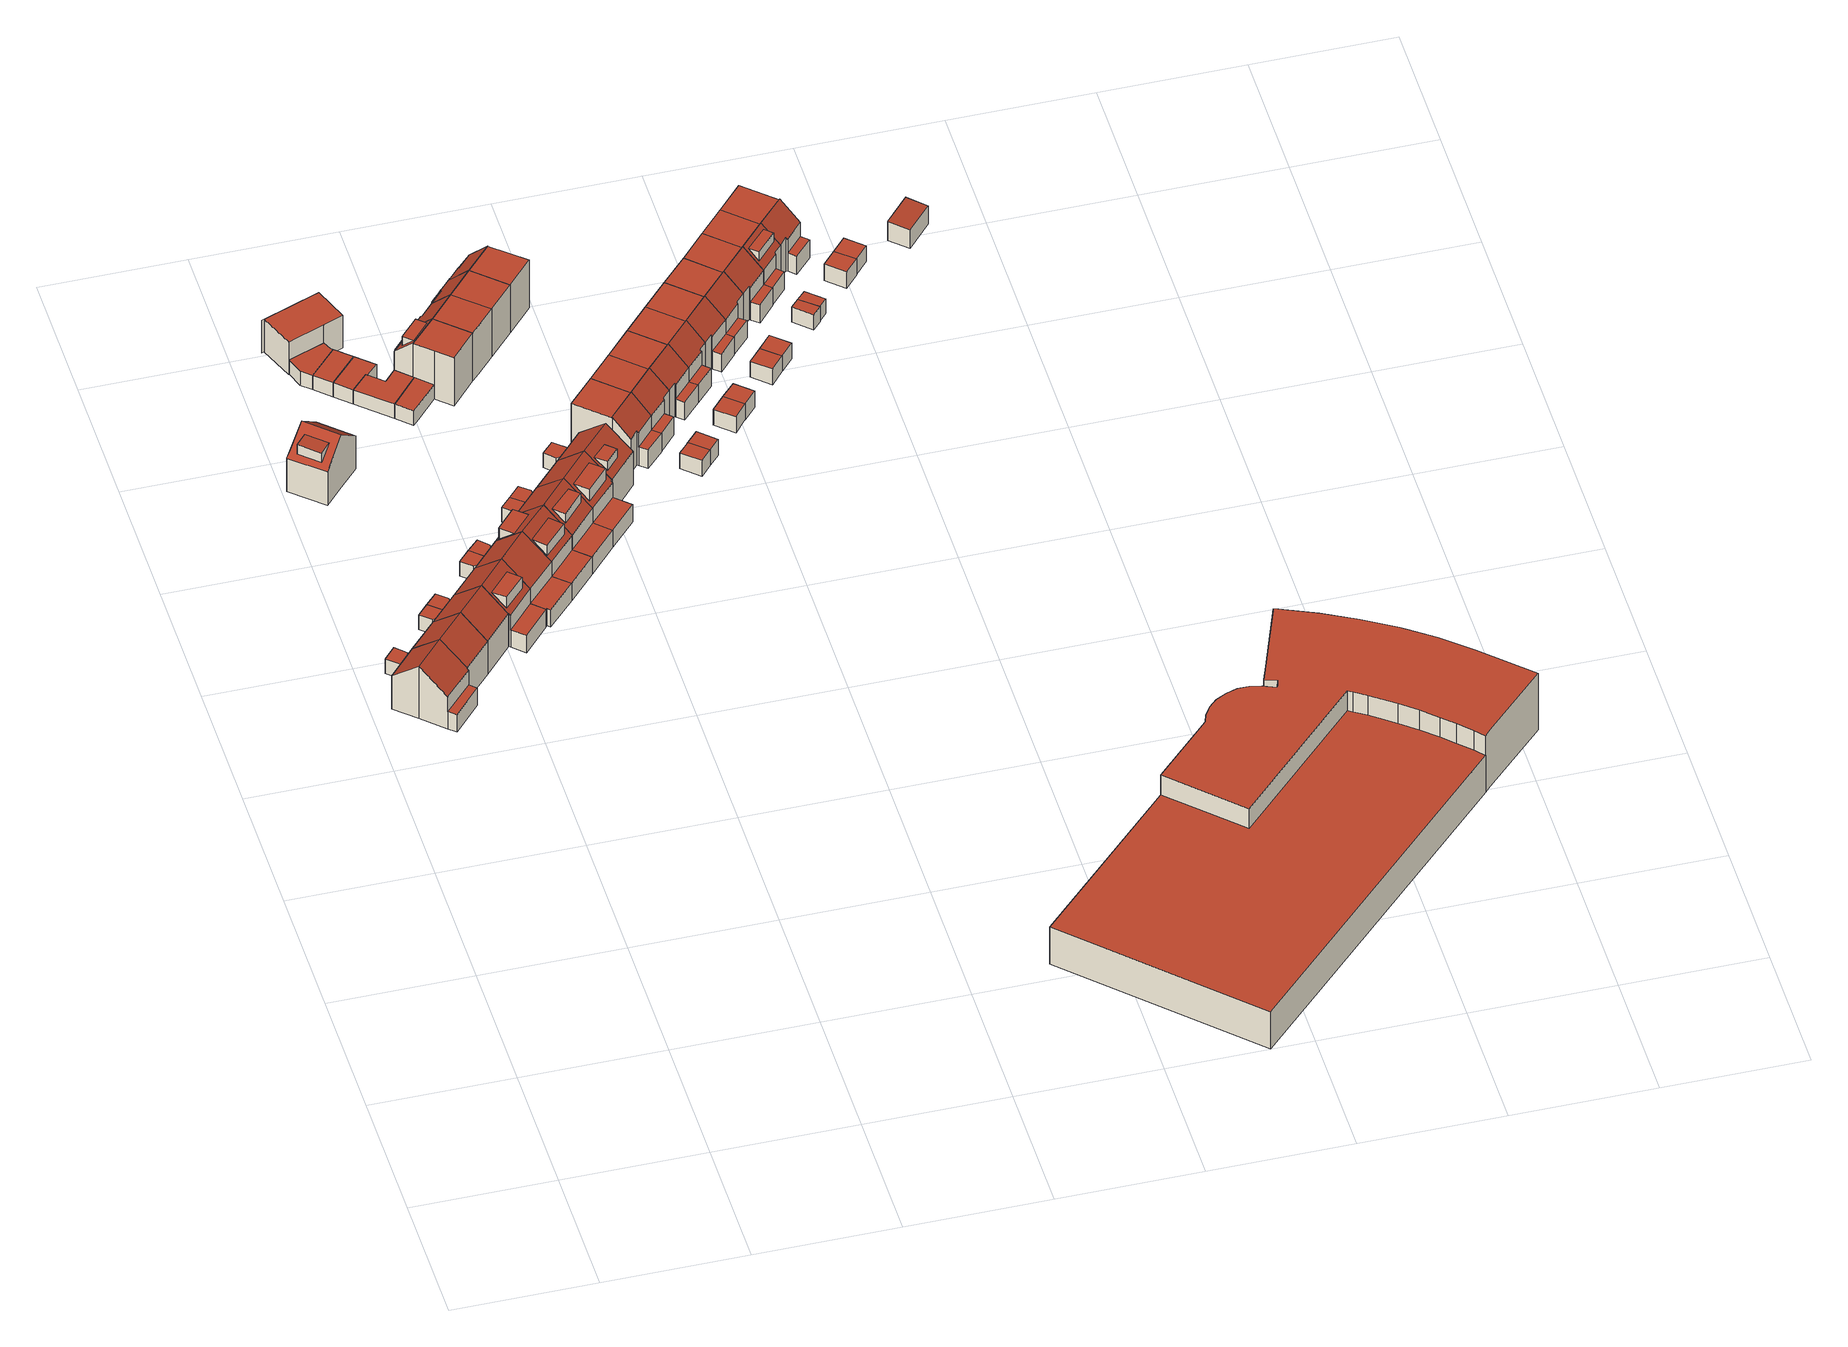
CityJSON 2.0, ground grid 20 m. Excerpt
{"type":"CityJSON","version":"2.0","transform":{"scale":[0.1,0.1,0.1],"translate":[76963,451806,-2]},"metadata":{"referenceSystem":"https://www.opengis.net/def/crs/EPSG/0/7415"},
"CityObjects":{
"building1":{"type":"Building","attributes":{"Volume":15.66,"Dakoppervlakte":6.14,"Muuroppervlakte":24.85,"Vloeroppervlakte":6.14,"hoogte_Z_max_in_m_NAP":2.25,"GEB_DOEL":"onbekend","dateOfConstruction":"1982-01-01","measuredHeight":2.55},"geometry":[{"type":"Solid","lod":"2","boundaries":[[[[0,1,2,3,4]],[[5,6,7,8,9]],[[1,0,6,5]],[[0,4,7,6]],[[4,3,8,7]],[[2,9,8,3]],[[1,5,9,2]]]],"semantics":{"surfaces":[{"type":"GroundSurface"},{"type":"RoofSurface"},{"type":"WallSurface"}],"values":[[0,1,2,2,2,2,2]]}}]},
"building2":{"type":"Building","attributes":{"Volume":364.08,"Dakoppervlakte":68.49,"Muuroppervlakte":191.32,"Vloeroppervlakte":53.98,"hoogte_Z_max_in_m_NAP":8.84,"GEB_DOEL":"woonfunctie","dateOfConstruction":"1982-01-01","measuredHeight":9.05},"geometry":[{"type":"Solid","lod":"2","boundaries":[[[[10,11,12,13,14,15,16,17,18,19]],[[20,21,22,23,24,25]],[[21,26,27,22]],[[28,29,30,31]],[[23,22,13,12,29]],[[18,17,20,25]],[[20,17,16,15,26,21]],[[14,27,26,15]],[[13,22,27,14]],[[12,11,30,29]],[[30,11,10,31]],[[28,31,10,19]],[[23,29,28,24]],[[25,24,28,19,18]]]],"semantics":{"surfaces":[{"type":"GroundSurface"},{"type":"RoofSurface"},{"type":"WallSurface"}],"values":[[0,1,1,1,2,2,2,2,2,2,2,2,2,2]]}}]},
"building3":{"type":"Building","attributes":{"Volume":331.58,"Dakoppervlakte":58.57,"Muuroppervlakte":181.98,"Vloeroppervlakte":44.66,"hoogte_Z_max_in_m_NAP":8.84,"GEB_DOEL":"woonfunctie","dateOfConstruction":"1982-01-01","measuredHeight":9.08},"geometry":[{"type":"Solid","lod":"2","boundaries":[[[[32,17,16,15,33,34]],[[26,21,35,36]],[[35,21,20,37]],[[17,32,37,20]],[[33,15,26,36]],[[16,21,26,15]],[[34,33,36,35,37,32]],[[16,17,20,21]]]],"semantics":{"surfaces":[{"type":"GroundSurface"},{"type":"RoofSurface"},{"type":"WallSurface"}],"values":[[0,1,1,2,2,2,2,2]]}}]},
"building4":{"type":"Building","attributes":{"Volume":14.95,"Dakoppervlakte":5.96,"Muuroppervlakte":24.11,"Vloeroppervlakte":5.96,"hoogte_Z_max_in_m_NAP":2.25,"GEB_DOEL":"onbekend","dateOfConstruction":"1982-01-01","measuredHeight":2.51},"geometry":[{"type":"Solid","lod":"2","boundaries":[[[[38,39,40,41,42]],[[43,44,45,46,47]],[[39,38,46,45]],[[38,42,47,46]],[[42,41,43,47]],[[44,43,41,40]],[[39,45,44,40]]]],"semantics":{"surfaces":[{"type":"GroundSurface"},{"type":"RoofSurface"},{"type":"WallSurface"}],"values":[[0,1,2,2,2,2,2]]}}]},
"building5":{"type":"Building","attributes":{"Volume":15.1,"Dakoppervlakte":6.01,"Muuroppervlakte":24.25,"Vloeroppervlakte":6.01,"hoogte_Z_max_in_m_NAP":2.25,"GEB_DOEL":"onbekend","dateOfConstruction":"1982-01-01","measuredHeight":2.51},"geometry":[{"type":"Solid","lod":"2","boundaries":[[[[40,39,48,49,50]],[[51,52,45,44,53]],[[40,44,45,39]],[[40,50,53,44]],[[49,51,53,50]],[[48,52,51,49]],[[48,39,45,52]]]],"semantics":{"surfaces":[{"type":"GroundSurface"},{"type":"RoofSurface"},{"type":"WallSurface"}],"values":[[0,1,2,2,2,2,2]]}}]},
"building6":{"type":"Building","attributes":{"Volume":331.17,"Dakoppervlakte":58.92,"Muuroppervlakte":180.91,"Vloeroppervlakte":44.93,"hoogte_Z_max_in_m_NAP":8.84,"GEB_DOEL":"woonfunctie","dateOfConstruction":"1982-01-01","measuredHeight":9.03},"geometry":[{"type":"Solid","lod":"2","boundaries":[[[[33,54,55,56,32,34]],[[57,58,35,37]],[[35,58,59,36]],[[54,33,36,59]],[[32,56,57,37]],[[58,57,56,55]],[[36,33,34,32,37,35]],[[54,59,58,55]]]],"semantics":{"surfaces":[{"type":"GroundSurface"},{"type":"RoofSurface"},{"type":"WallSurface"}],"values":[[0,1,1,2,2,2,2,2]]}}]},
"building7":{"type":"Building","attributes":{"Volume":336.52,"Dakoppervlakte":49.64,"Muuroppervlakte":180.76,"Vloeroppervlakte":44.84,"hoogte_Z_max_in_m_NAP":8.77,"GEB_DOEL":"woonfunctie","dateOfConstruction":"1982-01-01","measuredHeight":9.04},"children":["building7-1"],"geometry":[{"type":"Solid","lod":"2","boundaries":[[[[60,61,62,63,64,65]],[[66,67,68,69],[70,71,72,73]],[[69,74,75,66]],[[63,62,75,74]],[[61,66,75,62]],[[60,65,68,67]],[[61,60,67,66]],[[74,69,68,65,64,63]],[[73,76,77,70]],[[76,72,71,77]],[[71,70,77]],[[76,73,72]]]],"semantics":{"surfaces":[{"type":"GroundSurface"},{"type":"RoofSurface"},{"type":"WallSurface"}],"values":[[0,1,1,2,2,2,2,2,1,2,2,2]]}}]},
"building7-1":{"type":"BuildingInstallation","attributes":{"relationToConstruction":"outside"},"parents":["building7"],"geometry":[{"type":"MultiSurface","lod":"2","boundaries":[[[73,76,77,70]],[[76,72,71,77]],[[71,70,77]],[[76,73,72]]],"semantics":{"surfaces":[{"type":"RoofSurface"},{"type":"WallSurface"}],"values":[0,1,1,1]}}]},
"building8":{"type":"Building","attributes":{"Volume":385.16,"Dakoppervlakte":60.6,"Muuroppervlakte":197.24,"Vloeroppervlakte":58.48,"hoogte_Z_max_in_m_NAP":8.84,"GEB_DOEL":"woonfunctie","dateOfConstruction":"1982-01-01","measuredHeight":9.08},"children":["building8-1"],"geometry":[{"type":"Solid","lod":"2","boundaries":[[[[54,78,79,80,81,82,83,84,56,55]],[[85,86,87,88,58,57],[89,90,91,92]],[[88,93,59,58]],[[94,95,96,97]],[[86,85,84,83,94]],[[87,97,80,79,78,93,88]],[[54,59,93,78]],[[55,58,59,54]],[[82,95,94,83]],[[95,82,81,96]],[[80,97,96,81]],[[97,87,86,94]],[[55,56,57,58]],[[57,56,84,85]],[[98,99,91,90]],[[98,89,92,99]],[[99,92,91]],[[90,89,98]]]],"semantics":{"surfaces":[{"type":"GroundSurface"},{"type":"RoofSurface"},{"type":"WallSurface"}],"values":[[0,1,1,1,2,2,2,2,2,2,2,2,2,2,1,2,2,2]]}}]},
"building8-1":{"type":"BuildingInstallation","attributes":{"relationToConstruction":"outside"},"parents":["building8"],"geometry":[{"type":"MultiSurface","lod":"2","boundaries":[[[98,99,91,90]],[[98,89,92,99]],[[99,92,91]],[[90,89,98]]],"semantics":{"surfaces":[{"type":"RoofSurface"},{"type":"WallSurface"}],"values":[0,1,1,1]}}]},
"building9":{"type":"Building","attributes":{"Volume":15.43,"Dakoppervlakte":6.09,"Muuroppervlakte":24.62,"Vloeroppervlakte":6.09,"hoogte_Z_max_in_m_NAP":2.25,"GEB_DOEL":"onbekend","dateOfConstruction":"1982-01-01","measuredHeight":2.54},"geometry":[{"type":"Solid","lod":"2","boundaries":[[[[100,101,102,103,104]],[[105,106,107,108,109]],[[101,100,108,107]],[[100,104,109,108]],[[104,103,105,109]],[[102,106,105,103]],[[102,101,107,106]]]],"semantics":{"surfaces":[{"type":"GroundSurface"},{"type":"RoofSurface"},{"type":"WallSurface"}],"values":[[0,1,2,2,2,2,2]]}}]},
"building10":{"type":"Building","attributes":{"Volume":14.81,"Dakoppervlakte":5.89,"Muuroppervlakte":24.07,"Vloeroppervlakte":5.89,"hoogte_Z_max_in_m_NAP":2.25,"GEB_DOEL":"onbekend","dateOfConstruction":"1982-01-01","measuredHeight":2.51},"geometry":[{"type":"Solid","lod":"2","boundaries":[[[[102,101,110,111,112]],[[113,114,107,106,115]],[[101,102,106,107]],[[102,112,115,106]],[[111,113,115,112]],[[110,114,113,111]],[[110,101,107,114]]]],"semantics":{"surfaces":[{"type":"GroundSurface"},{"type":"RoofSurface"},{"type":"WallSurface"}],"values":[[0,1,2,2,2,2,2]]}}]},
"building11":{"type":"Building","attributes":{"Volume":43.15,"Dakoppervlakte":16.79,"Muuroppervlakte":43.92,"Vloeroppervlakte":16.79,"hoogte_Z_max_in_m_NAP":2.25,"GEB_DOEL":"overige gebruiksfunctie","dateOfConstruction":"1982-01-01","measuredHeight":2.57},"geometry":[{"type":"Solid","lod":"2","boundaries":[[[[116,117,118,119,120,121]],[[122,123,124,125,126,127]],[[117,116,122,127]],[[123,121,120,124]],[[120,119,125,124]],[[118,126,125,119]],[[123,122,116,121]],[[117,127,126,118]]]],"semantics":{"surfaces":[{"type":"GroundSurface"},{"type":"RoofSurface"},{"type":"WallSurface"}],"values":[[0,1,2,2,2,2,2,2]]}}]},
"building12":{"type":"Building","attributes":{"Volume":388.68,"Dakoppervlakte":77.15,"Muuroppervlakte":199.8,"Vloeroppervlakte":62.74,"hoogte_Z_max_in_m_NAP":8.84,"GEB_DOEL":"woonfunctie","dateOfConstruction":"1982-01-01","measuredHeight":9.03},"geometry":[{"type":"Solid","lod":"2","boundaries":[[[[80,79,78,128,129,130,131,132,133,81]],[[134,135,93,88]],[[88,87,136,134]],[[137,138,139,97,96,140]],[[87,88,79,80,97]],[[78,93,135,128]],[[79,88,93,78]],[[133,132,137,140]],[[137,132,131,138]],[[139,138,131,130]],[[81,96,97,80]],[[81,133,140,96]],[[87,97,139,136]],[[136,139,130,129,128,135,134]]]],"semantics":{"surfaces":[{"type":"GroundSurface"},{"type":"RoofSurface"},{"type":"WallSurface"}],"values":[[0,1,1,1,2,2,2,2,2,2,2,2,2,2]]}}]},
"building13":{"type":"Building","attributes":{"Volume":258.14,"Dakoppervlakte":45.52,"Muuroppervlakte":162.09,"Vloeroppervlakte":45.52,"hoogte_Z_max_in_m_NAP":5.33,"GEB_DOEL":"woonfunctie","dateOfConstruction":"1982-01-01","measuredHeight":5.67},"geometry":[{"type":"Solid","lod":"2","boundaries":[[[[141,142,143,120,119,144,145]],[[146,147,148,149,150,151,152]],[[120,143,146,152]],[[142,141,148,147]],[[149,148,141,145]],[[145,144,150,149]],[[146,143,142,147]],[[152,151,150,144,119,120]]]],"semantics":{"surfaces":[{"type":"GroundSurface"},{"type":"RoofSurface"},{"type":"WallSurface"}],"values":[[0,1,2,2,2,2,2,2]]}}]},
"building14":{"type":"Building","attributes":{"Volume":42.46,"Dakoppervlakte":16.5,"Muuroppervlakte":43.75,"Vloeroppervlakte":16.5,"hoogte_Z_max_in_m_NAP":2.25,"GEB_DOEL":"overige gebruiksfunctie","dateOfConstruction":"1982-01-01","measuredHeight":2.57},"geometry":[{"type":"Solid","lod":"2","boundaries":[[[[153,117,116,154]],[[155,156,122,127]],[[155,153,154,156]],[[154,116,122,156]],[[117,127,122,116]],[[117,153,155,127]]]],"semantics":{"surfaces":[{"type":"GroundSurface"},{"type":"RoofSurface"},{"type":"WallSurface"}],"values":[[0,1,2,2,2,2]]}}]},
"building15":{"type":"Building","attributes":{"Volume":42.52,"Dakoppervlakte":16.58,"Muuroppervlakte":44.79,"Vloeroppervlakte":16.58,"hoogte_Z_max_in_m_NAP":2.25,"GEB_DOEL":"overige gebruiksfunctie","dateOfConstruction":"1982-01-01","measuredHeight":2.57},"geometry":[{"type":"Solid","lod":"2","boundaries":[[[[157,158,153,154,159,160]],[[155,161,162,163,164,156]],[[162,161,158,157]],[[160,159,164,163]],[[159,154,156,164]],[[155,156,154,153]],[[163,162,157,160]],[[153,158,161,155]]]],"semantics":{"surfaces":[{"type":"GroundSurface"},{"type":"RoofSurface"},{"type":"WallSurface"}],"values":[[0,1,2,2,2,2,2,2]]}}]},
"building16":{"type":"Building","attributes":{"Volume":401.92,"Dakoppervlakte":50.66,"Muuroppervlakte":199.48,"Vloeroppervlakte":61.67,"hoogte_Z_max_in_m_NAP":8.84,"GEB_DOEL":"woonfunctie","dateOfConstruction":"1982-01-01","measuredHeight":9.05},"children":["building16-1","building16-2"],"geometry":[{"type":"Solid","lod":"2","boundaries":[[[[165,131,130,129,128,166,167,168]],[[136,169,170,134],[171,172,173,174]],[[170,175,135,134],[176,177,178,179]],[[180,139,138,181]],[[134,135,128,129,130,139,136]],[[168,167,170,169,180]],[[130,131,138,139]],[[138,131,165,181]],[[136,139,180,169]],[[180,181,165,168]],[[166,175,170,167]],[[128,135,175,166]],[[182,173,172,183]],[[183,171,174,182]],[[182,174,173]],[[172,171,183]],[[184,179,178,185]],[[185,178,177]],[[184,185,177,176]],[[184,176,179]]]],"semantics":{"surfaces":[{"type":"GroundSurface"},{"type":"RoofSurface"},{"type":"WallSurface"}],"values":[[0,1,1,1,2,2,2,2,2,2,2,2,1,2,2,2,1,2,2,2]]}}]},
"building16-1":{"type":"BuildingInstallation","attributes":{"relationToConstruction":"outside"},"parents":["building16"],"geometry":[{"type":"MultiSurface","lod":"2","boundaries":[[[182,173,172,183]],[[183,171,174,182]],[[182,174,173]],[[172,171,183]]],"semantics":{"surfaces":[{"type":"RoofSurface"},{"type":"WallSurface"}],"values":[0,1,1,1]}}]},
"building16-2":{"type":"BuildingInstallation","attributes":{"relationToConstruction":"outside"},"parents":["building16"],"geometry":[{"type":"MultiSurface","lod":"2","boundaries":[[[184,179,178,185]],[[185,178,177]],[[184,185,177,176]],[[184,176,179]]],"semantics":{"surfaces":[{"type":"RoofSurface"},{"type":"WallSurface"}],"values":[0,1,1,1]}}]},
"building17":{"type":"Building","attributes":{"Volume":66.92,"Dakoppervlakte":25.99,"Muuroppervlakte":59.09,"Vloeroppervlakte":25.99,"hoogte_Z_max_in_m_NAP":2.25,"GEB_DOEL":"overige gebruiksfunctie","dateOfConstruction":"1982-01-01","measuredHeight":2.58},"geometry":[{"type":"Solid","lod":"2","boundaries":[[[[158,157,186,187,188,189]],[[161,190,191,192,193,162]],[[189,188,191,190]],[[187,186,193,192]],[[186,157,162,193]],[[162,157,158,161]],[[188,187,192,191]],[[158,189,190,161]]]],"semantics":{"surfaces":[{"type":"GroundSurface"},{"type":"RoofSurface"},{"type":"WallSurface"}],"values":[[0,1,2,2,2,2,2,2]]}}]},
"building18":{"type":"Building","attributes":{"Volume":14.81,"Dakoppervlakte":5.85,"Muuroppervlakte":24.16,"Vloeroppervlakte":5.85,"hoogte_Z_max_in_m_NAP":2.25,"GEB_DOEL":"onbekend","dateOfConstruction":"1982-01-01","measuredHeight":2.53},"geometry":[{"type":"Solid","lod":"2","boundaries":[[[[194,195,196,197,198]],[[199,200,201,202,203]],[[195,194,202,201]],[[194,198,203,202]],[[198,197,199,203]],[[200,199,197,196]],[[196,195,201,200]]]],"semantics":{"surfaces":[{"type":"GroundSurface"},{"type":"RoofSurface"},{"type":"WallSurface"}],"values":[[0,1,2,2,2,2,2]]}}]},
"building19":{"type":"Building","attributes":{"Volume":40.54,"Dakoppervlakte":15.64,"Muuroppervlakte":43.44,"Vloeroppervlakte":15.64,"hoogte_Z_max_in_m_NAP":2.25,"GEB_DOEL":"overige gebruiksfunctie","dateOfConstruction":"1982-01-01","measuredHeight":2.59},"geometry":[{"type":"Solid","lod":"2","boundaries":[[[[204,189,188,205,206]],[[207,208,209,191,190]],[[189,204,207,190]],[[209,208,207,204,206,205]],[[188,191,209,205]],[[191,188,189,190]]]],"semantics":{"surfaces":[{"type":"GroundSurface"},{"type":"RoofSurface"},{"type":"WallSurface"}],"values":[[0,1,2,2,2,2]]}}]},
"building20":{"type":"Building","attributes":{"Volume":15.43,"Dakoppervlakte":6.12,"Muuroppervlakte":24.53,"Vloeroppervlakte":6.12,"hoogte_Z_max_in_m_NAP":2.25,"GEB_DOEL":"onbekend","dateOfConstruction":"1982-01-01","measuredHeight":2.52},"geometry":[{"type":"Solid","lod":"2","boundaries":[[[[210,211,212,196,195]],[[213,214,201,200,215]],[[211,210,214,213]],[[210,195,201,214]],[[195,196,200,201]],[[212,215,200,196]],[[212,211,213,215]]]],"semantics":{"surfaces":[{"type":"GroundSurface"},{"type":"RoofSurface"},{"type":"WallSurface"}],"values":[[0,1,2,2,2,2,2]]}}]},
"building21":{"type":"Building","attributes":{"Volume":394.8,"Dakoppervlakte":66.28,"Muuroppervlakte":200.29,"Vloeroppervlakte":62.54,"hoogte_Z_max_in_m_NAP":8.84,"GEB_DOEL":"woonfunctie","dateOfConstruction":"1982-01-01","measuredHeight":9.05},"children":["building21-1"],"geometry":[{"type":"Solid","lod":"2","boundaries":[[[[165,168,167,166,216,217,218,219]],[[220,221,170,169],[222,223,224,225]],[[170,221,226,175]],[[180,181,227,228]],[[220,228,218,217,216,226,221]],[[166,175,226,216]],[[167,170,175,166]],[[168,165,181,180]],[[165,219,227,181]],[[227,219,218,228]],[[169,180,228,220]],[[169,170,167,168,180]],[[229,230,223,222]],[[229,225,224,230]],[[230,224,223]],[[222,225,229]]]],"semantics":{"surfaces":[{"type":"GroundSurface"},{"type":"RoofSurface"},{"type":"WallSurface"}],"values":[[0,1,1,1,2,2,2,2,2,2,2,2,1,2,2,2]]}}]},
"building21-1":{"type":"BuildingInstallation","attributes":{"relationToConstruction":"outside"},"parents":["building21"],"geometry":[{"type":"MultiSurface","lod":"2","boundaries":[[[229,230,223,222]],[[229,225,224,230]],[[230,224,223]],[[222,225,229]]],"semantics":{"surfaces":[{"type":"RoofSurface"},{"type":"WallSurface"}],"values":[0,1,1,1]}}]},
"building22":{"type":"Building","attributes":{"Volume":371.27,"Dakoppervlakte":46,"Muuroppervlakte":219.05,"Vloeroppervlakte":48.32,"hoogte_Z_max_in_m_NAP":8.14,"GEB_DOEL":"woonfunctie","dateOfConstruction":"1982-01-01","measuredHeight":8.45},"children":["building22-1"],"geometry":[{"type":"Solid","lod":"2","boundaries":[[[[231,232,233,234,235,236,237,238,205,188,239,187,240]],[[241,242,243,244,245,246,247]],[[248,249,250,251,252,253],[254,255,256,257]],[[258,259,260,261]],[[235,244,243,236]],[[188,205,247,246,245,239]],[[234,259,252,251,244,235]],[[231,240,248,253,258]],[[187,249,248,240]],[[187,239,245,250,249]],[[261,232,231,258]],[[260,259,234,233]],[[260,233,232,261]],[[258,253,252,259]],[[250,245,244,251]],[[205,238,241,247]],[[241,238,237,236,243,242]],[[262,257,256,263]],[[263,256,255]],[[262,263,255,254]],[[262,254,257]]]],"semantics":{"surfaces":[{"type":"GroundSurface"},{"type":"RoofSurface"},{"type":"WallSurface"}],"values":[[0,1,1,1,2,2,2,2,2,2,2,2,2,2,2,2,2,1,2,2,2]]}}]},
"building22-1":{"type":"BuildingInstallation","attributes":{"relationToConstruction":"outside"},"parents":["building22"],"geometry":[{"type":"MultiSurface","lod":"2","boundaries":[[[262,257,256,263]],[[263,256,255]],[[262,263,255,254]],[[262,254,257]]],"semantics":{"surfaces":[{"type":"RoofSurface"},{"type":"WallSurface"}],"values":[0,1,1,1]}}]},
"building23":{"type":"Building","attributes":{"Volume":395.66,"Dakoppervlakte":62.67,"Muuroppervlakte":199.94,"Vloeroppervlakte":61.93,"hoogte_Z_max_in_m_NAP":8.84,"GEB_DOEL":"woonfunctie","dateOfConstruction":"1982-01-01","measuredHeight":9.03},"children":["building23-1"],"geometry":[{"type":"Solid","lod":"2","boundaries":[[[[216,264,265,266,267,268,269,219,218,217]],[[270,271,272,273,221,220],[274,275,276,277]],[[273,278,226,221]],[[227,279,280,228]],[[221,226,216,217,218,228,220]],[[268,267,271,270,280]],[[267,266,272,271]],[[265,273,272,266]],[[269,268,280,279]],[[218,219,227,228]],[[219,269,279,227]],[[220,228,280,270]],[[265,264,278,273]],[[216,226,278,264]],[[275,281,282,276]],[[281,274,277,282]],[[282,277,276]],[[275,274,281]]]],"semantics":{"surfaces":[{"type":"GroundSurface"},{"type":"RoofSurface"},{"type":"WallSurface"}],"values":[[0,1,1,1,2,2,2,2,2,2,2,2,2,2,1,2,2,2]]}}]},
"building23-1":{"type":"BuildingInstallation","attributes":{"relationToConstruction":"outside"},"parents":["building23"],"geometry":[{"type":"MultiSurface","lod":"2","boundaries":[[[275,281,282,276]],[[281,274,277,282]],[[282,277,276]],[[275,274,281]]],"semantics":{"surfaces":[{"type":"RoofSurface"},{"type":"WallSurface"}],"values":[0,1,1,1]}}]},
"building24":{"type":"Building","attributes":{"Volume":363.58,"Dakoppervlakte":54.01,"Muuroppervlakte":218.98,"Vloeroppervlakte":47.92,"hoogte_Z_max_in_m_NAP":8.14,"GEB_DOEL":"woonfunctie","dateOfConstruction":"1982-01-01","measuredHeight":8.48},"geometry":[{"type":"Solid","lod":"2","boundaries":[[[[283,284,285,286,236,235,234,233,287,288,289]],[[244,243,290,291,292]],[[293,294,295,252,251,296]],[[259,297,298,260]],[[284,292,291,285]],[[235,236,243,244]],[[296,292,284,283,293]],[[283,289,294,293]],[[295,294,289,288,297]],[[235,244,251,252,259,234]],[[288,287,298,297]],[[298,287,233,260]],[[233,234,259,260]],[[259,252,295,297]],[[251,244,292,296]],[[243,236,286,285,291,290]]]],"semantics":{"surfaces":[{"type":"GroundSurface"},{"type":"RoofSurface"},{"type":"WallSurface"}],"values":[[0,1,1,1,2,2,2,2,2,2,2,2,2,2,2,2]]}}]},
"building25":{"type":"Building","attributes":{"Volume":15.68,"Dakoppervlakte":6.12,"Muuroppervlakte":24.93,"Vloeroppervlakte":6.12,"hoogte_Z_max_in_m_NAP":2.25,"GEB_DOEL":"onbekend","dateOfConstruction":"1982-01-01","measuredHeight":2.56},"geometry":[{"type":"Solid","lod":"2","boundaries":[[[[299,300,301,302,303]],[[304,305,306,307,308]],[[300,299,307,306]],[[303,308,307,299]],[[304,308,303,302]],[[305,304,302,301]],[[301,300,306,305]]]],"semantics":{"surfaces":[{"type":"GroundSurface"},{"type":"RoofSurface"},{"type":"WallSurface"}],"values":[[0,1,2,2,2,2,2]]}}]},
"building26":{"type":"Building","attributes":{"Volume":350.24,"Dakoppervlakte":53.87,"Muuroppervlakte":186.59,"Vloeroppervlakte":46.06,"hoogte_Z_max_in_m_NAP":8.84,"GEB_DOEL":"woonfunctie","dateOfConstruction":"1982-01-01","measuredHeight":9.17},"children":["building26-1"],"geometry":[{"type":"Solid","lod":"2","boundaries":[[[[309,310,311,312,313,314]],[[273,272,315,316],[317,318,319,320]],[[316,321,278,273]],[[310,309,278,321]],[[314,273,278,309]],[[272,313,312,315]],[[314,313,272,273]],[[315,312,311,310,321,316]],[[320,322,323,317]],[[322,319,318,323]],[[318,317,323]],[[322,320,319]]]],"semantics":{"surfaces":[{"type":"GroundSurface"},{"type":"RoofSurface"},{"type":"WallSurface"}],"values":[[0,1,1,2,2,2,2,2,1,2,2,2]]}}]},
"building26-1":{"type":"BuildingInstallation","attributes":{"relationToConstruction":"outside"},"parents":["building26"],"geometry":[{"type":"MultiSurface","lod":"2","boundaries":[[[320,322,323,317]],[[322,319,318,323]],[[318,317,323]],[[322,320,319]]],"semantics":{"surfaces":[{"type":"RoofSurface"},{"type":"WallSurface"}],"values":[0,1,1,1]}}]},
"building27":{"type":"Building","attributes":{"Volume":361.59,"Dakoppervlakte":53.73,"Muuroppervlakte":217.94,"Vloeroppervlakte":47.57,"hoogte_Z_max_in_m_NAP":8.14,"GEB_DOEL":"woonfunctie","dateOfConstruction":"1982-01-01","measuredHeight":8.48},"geometry":[{"type":"Solid","lod":"2","boundaries":[[[[324,325,326,327,328,329,285,284,283,330]],[[291,331,332,292]],[[333,334,335,336,293,296]],[[337,338,339,340]],[[292,284,285,291]],[[291,285,329,331]],[[330,283,293,336]],[[283,284,292,296,293]],[[327,338,334,333,332,328]],[[324,330,336,335,337]],[[324,337,340,325]],[[339,338,327,326]],[[339,326,325,340]],[[337,335,334,338]],[[333,296,292,332]],[[332,331,329,328]]]],"semantics":{"surfaces":[{"type":"GroundSurface"},{"type":"RoofSurface"},{"type":"WallSurface"}],"values":[[0,1,1,1,2,2,2,2,2,2,2,2,2,2,2,2]]}}]},
"building28":{"type":"Building","attributes":{"Volume":363.77,"Dakoppervlakte":54.21,"Muuroppervlakte":217.99,"Vloeroppervlakte":48.07,"hoogte_Z_max_in_m_NAP":8.14,"GEB_DOEL":"woonfunctie","dateOfConstruction":"1982-01-01","measuredHeight":8.46},"geometry":[{"type":"Solid","lod":"2","boundaries":[[[[341,342,343,344,329,328,327,326,345,346]],[[332,331,347,348]],[[349,350,351,334,333,352]],[[353,339,338,354]],[[329,344,347,331]],[[343,348,347,344]],[[352,348,343,342,349]],[[342,341,350,349]],[[351,350,341,346,354]],[[327,328,332,333,334,338]],[[326,327,338,339]],[[346,345,353,354]],[[353,345,326,339]],[[338,334,351,354]],[[333,332,348,352]],[[329,331,332,328]]]],"semantics":{"surfaces":[{"type":"GroundSurface"},{"type":"RoofSurface"},{"type":"WallSurface"}],"values":[[0,1,1,1,2,2,2,2,2,2,2,2,2,2,2,2]]}}]},
"building29":{"type":"Building","attributes":{"Volume":382.74,"Dakoppervlakte":57.35,"Muuroppervlakte":223.38,"Vloeroppervlakte":51.35,"hoogte_Z_max_in_m_NAP":8.1,"GEB_DOEL":"woonfunctie","dateOfConstruction":"1982-01-01","measuredHeight":8.5},"geometry":[{"type":"Solid","lod":"2","boundaries":[[[[355,356,357,358,359,360,361,362,363,364]],[[365,366,367,368]],[[369,370,371,372,373,374]],[[375,376,377,378]],[[362,368,367,363]],[[364,366,365,355]],[[371,370,377,356,355,365]],[[372,368,362,361,373]],[[373,361,360,374]],[[360,359,378,369,374]],[[375,378,359,358]],[[375,358,357,376]],[[357,356,377,376]],[[370,369,378,377]],[[365,368,372,371]],[[363,367,366,364]]]],"semantics":{"surfaces":[{"type":"GroundSurface"},{"type":"RoofSurface"},{"type":"WallSurface"}],"values":[[0,1,1,1,2,2,2,2,2,2,2,2,2,2,2,2]]}}]},
"building30":{"type":"Building","attributes":{"Volume":364.2,"Dakoppervlakte":55.45,"Muuroppervlakte":217.2,"Vloeroppervlakte":49.64,"hoogte_Z_max_in_m_NAP":8.1,"GEB_DOEL":"woonfunctie","dateOfConstruction":"1982-01-01","measuredHeight":8.38},"geometry":[{"type":"Solid","lod":"2","boundaries":[[[[379,380,381,382,383,384,385,386,387,388]],[[389,390,366,365]],[[391,392,393,394,371,370]],[[376,395,396,377]],[[380,390,389,381]],[[379,366,390,380]],[[388,387,377,370,371,365]],[[391,396,384,383,392]],[[392,383,382,393]],[[382,381,389,394,393]],[[376,377,387,386]],[[386,385,395,376]],[[384,396,395,385]],[[370,377,396,391]],[[365,371,394,389]],[[365,366,379,388]]]],"semantics":{"surfaces":[{"type":"GroundSurface"},{"type":"RoofSurface"},{"type":"WallSurface"}],"values":[[0,1,1,1,2,2,2,2,2,2,2,2,2,2,2,2]]}}]},
"building31":{"type":"Building","attributes":{"Volume":19.72,"Dakoppervlakte":7.23,"Muuroppervlakte":29.77,"Vloeroppervlakte":7.23,"hoogte_Z_max_in_m_NAP":2.34,"GEB_DOEL":"onbekend","dateOfConstruction":"1982-01-01","measuredHeight":2.73},"geometry":[{"type":"Solid","lod":"2","boundaries":[[[[397,398,399,400,401]],[[402,403,404,405,406]],[[402,400,399,398,404,403]],[[398,397,405,404]],[[405,397,401,406]],[[401,400,402,406]]]],"semantics":{"surfaces":[{"type":"GroundSurface"},{"type":"RoofSurface"},{"type":"WallSurface"}],"values":[[0,1,2,2,2,2]]}}]},
"building32":{"type":"Building","attributes":{"Volume":19.72,"Dakoppervlakte":7.22,"Muuroppervlakte":29.77,"Vloeroppervlakte":7.22,"hoogte_Z_max_in_m_NAP":2.34,"GEB_DOEL":"onbekend","dateOfConstruction":"1982-01-01","measuredHeight":2.73},"geometry":[{"type":"Solid","lod":"2","boundaries":[[[[407,401,400,408]],[[406,409,410,402]],[[400,401,406,402]],[[401,407,409,406]],[[408,410,409,407]],[[408,400,402,410]]]],"semantics":{"surfaces":[{"type":"GroundSurface"},{"type":"RoofSurface"},{"type":"WallSurface"}],"values":[[0,1,2,2,2,2]]}}]},
"building33":{"type":"Building","attributes":{"Volume":365.79,"Dakoppervlakte":55.61,"Muuroppervlakte":217.25,"Vloeroppervlakte":49.77,"hoogte_Z_max_in_m_NAP":8.1,"GEB_DOEL":"woonfunctie","dateOfConstruction":"1982-01-01","measuredHeight":8.39},"geometry":[{"type":"Solid","lod":"2","boundaries":[[[[380,411,412,413,414,415,416,417,382,381]],[[418,419,390,389]],[[420,421,422,394,393,423]],[[424,425,426,427]],[[411,419,418,412]],[[419,411,380,390]],[[413,412,418,422,421,426]],[[394,389,381,382,393]],[[393,382,417,423]],[[417,416,427,420,423]],[[416,415,424,427]],[[424,415,414,425]],[[426,425,414,413]],[[421,420,427,426]],[[418,389,394,422]],[[390,380,381,389]]]],"semantics":{"surfaces":[{"type":"GroundSurface"},{"type":"RoofSurface"},{"type":"WallSurface"}],"values":[[0,1,1,1,2,2,2,2,2,2,2,2,2,2,2,2]]}}]},
"building34":{"type":"Building","attributes":{"Volume":358.55,"Dakoppervlakte":54.63,"Muuroppervlakte":215.63,"Vloeroppervlakte":48.9,"hoogte_Z_max_in_m_NAP":8.1,"GEB_DOEL":"woonfunctie","dateOfConstruction":"1982-01-01","measuredHeight":8.37},"geometry":[{"type":"Solid","lod":"2","boundaries":[[[[411,428,429,430,431,432,433,414,413,412]],[[418,434,435,419]],[[436,437,438,439,422,421]],[[425,440,441,426]],[[412,418,419,411]],[[428,435,434,429]],[[412,413,426,421,422,418]],[[437,436,441,432,431]],[[437,431,430,438]],[[434,439,438,430,429]],[[425,426,413,414]],[[425,414,433,440]],[[432,441,440,433]],[[421,426,441,436]],[[422,439,434,418]],[[435,428,411,419]]]],"semantics":{"surfaces":[{"type":"GroundSurface"},{"type":"RoofSurface"},{"type":"WallSurface"}],"values":[[0,1,1,1,2,2,2,2,2,2,2,2,2,2,2,2]]}}]},
"building35":{"type":"Building","attributes":{"Volume":24.25,"Dakoppervlakte":8.72,"Muuroppervlakte":32.95,"Vloeroppervlakte":8.72,"hoogte_Z_max_in_m_NAP":2.34,"GEB_DOEL":"onbekend","dateOfConstruction":"1982-01-01","measuredHeight":2.78},"geometry":[{"type":"Solid","lod":"2","boundaries":[[[[442,443,444,445,446]],[[447,448,449,450,451]],[[442,446,447,451]],[[446,445,448,447]],[[448,445,444,443,450,449]],[[443,442,451,450]]]],"semantics":{"surfaces":[{"type":"GroundSurface"},{"type":"RoofSurface"},{"type":"WallSurface"}],"values":[[0,1,2,2,2,2]]}}]},
"building36":{"type":"Building","attributes":{"Volume":24.42,"Dakoppervlakte":8.72,"Muuroppervlakte":33.18,"Vloeroppervlakte":8.72,"hoogte_Z_max_in_m_NAP":2.34,"GEB_DOEL":"onbekend","dateOfConstruction":"1982-01-01","measuredHeight":2.8},"geometry":[{"type":"Solid","lod":"2","boundaries":[[[[452,453,454,455]],[[451,450,456,457]],[[452,455,450,451]],[[455,454,456,450]],[[453,457,456,454]],[[453,452,451,457]]]],"semantics":{"surfaces":[{"type":"GroundSurface"},{"type":"RoofSurface"},{"type":"WallSurface"}],"values":[[0,1,2,2,2,2]]}}]},
"building37":{"type":"Building","attributes":{"Volume":365.2,"Dakoppervlakte":55.57,"Muuroppervlakte":216.89,"Vloeroppervlakte":49.75,"hoogte_Z_max_in_m_NAP":8.1,"GEB_DOEL":"woonfunctie","dateOfConstruction":"1982-01-01","measuredHeight":8.37},"geometry":[{"type":"Solid","lod":"2","boundaries":[[[[428,458,459,460,461,462,463,464,430,429]],[[465,435,434,466]],[[467,468,469,439,438,470]],[[471,472,473,474]],[[458,465,466,459]],[[465,458,428,435]],[[469,468,473,460,459,466]],[[439,434,429,430,438]],[[470,438,430,464]],[[467,470,464,463,474]],[[463,462,471,474]],[[471,462,461,472]],[[473,472,461,460]],[[468,467,474,473]],[[469,466,434,439]],[[429,434,435,428]]]],"semantics":{"surfaces":[{"type":"GroundSurface"},{"type":"RoofSurface"},{"type":"WallSurface"}],"values":[[0,1,1,1,2,2,2,2,2,2,2,2,2,2,2,2]]}}]},
"building38":{"type":"Building","attributes":{"Volume":370.69,"Dakoppervlakte":56.52,"Muuroppervlakte":217.52,"Vloeroppervlakte":50.56,"hoogte_Z_max_in_m_NAP":8.1,"GEB_DOEL":"woonfunctie","dateOfConstruction":"1982-01-01","measuredHeight":8.34},"geometry":[{"type":"Solid","lod":"2","boundaries":[[[[475,476,477,478,479,480,481,482,483,484]],[[485,486,465,466]],[[487,488,469,468,489,490]],[[473,472,491,492]],[[485,475,484,486]],[[484,483,465,486]],[[490,489,492,478,477]],[[477,476,487,490]],[[485,488,487,476,475]],[[481,473,468,469,466,482]],[[478,492,491,479]],[[480,472,473,481]],[[472,480,479,491]],[[468,473,492,489]],[[485,466,469,488]],[[482,466,465,483]]]],"semantics":{"surfaces":[{"type":"GroundSurface"},{"type":"RoofSurface"},{"type":"WallSurface"}],"values":[[0,1,1,1,2,2,2,2,2,2,2,2,2,2,2,2]]}}]},
"building39":{"type":"Building","attributes":{"Volume":24.16,"Dakoppervlakte":8.79,"Muuroppervlakte":32.7,"Vloeroppervlakte":8.79,"hoogte_Z_max_in_m_NAP":2.34,"GEB_DOEL":"onbekend","dateOfConstruction":"1982-01-01","measuredHeight":2.75},"geometry":[{"type":"Solid","lod":"2","boundaries":[[[[493,494,495,496,497]],[[498,499,500,501,502]],[[495,494,502,501]],[[493,498,502,494]],[[498,493,497,496,500,499]],[[496,495,501,500]]]],"semantics":{"surfaces":[{"type":"GroundSurface"},{"type":"RoofSurface"},{"type":"WallSurface"}],"values":[[0,1,2,2,2,2]]}}]},
"building40":{"type":"Building","attributes":{"Volume":23.82,"Dakoppervlakte":8.79,"Muuroppervlakte":32.25,"Vloeroppervlakte":8.79,"hoogte_Z_max_in_m_NAP":2.34,"GEB_DOEL":"onbekend","dateOfConstruction":"1982-01-01","measuredHeight":2.71},"geometry":[{"type":"Solid","lod":"2","boundaries":[[[[495,503,504,496]],[[501,500,505,506]],[[495,496,500,501]],[[496,504,505,500]],[[503,506,505,504]],[[503,495,501,506]]]],"semantics":{"surfaces":[{"type":"GroundSurface"},{"type":"RoofSurface"},{"type":"WallSurface"}],"values":[[0,1,2,2,2,2]]}}]},
"building41":{"type":"Building","attributes":{"Volume":373.76,"Dakoppervlakte":56.85,"Muuroppervlakte":218.52,"Vloeroppervlakte":50.86,"hoogte_Z_max_in_m_NAP":8.1,"GEB_DOEL":"woonfunctie","dateOfConstruction":"1982-01-01","measuredHeight":8.38},"geometry":[{"type":"Solid","lod":"2","boundaries":[[[[507,508,509,510,511,512,513,514,515,516]],[[485,517,518,486]],[[519,520,521,488,487,522]],[[523,524,525,526]],[[512,518,517,513]],[[518,512,511,486]],[[514,513,517,521,520,524]],[[488,485,510,509,487]],[[509,508,522,487]],[[508,507,525,519,522]],[[525,507,516,526]],[[516,515,523,526]],[[515,514,524,523]],[[520,519,525,524]],[[485,488,521,517]],[[510,485,486,511]]]],"semantics":{"surfaces":[{"type":"GroundSurface"},{"type":"RoofSurface"},{"type":"WallSurface"}],"values":[[0,1,1,1,2,2,2,2,2,2,2,2,2,2,2,2]]}}]},
"building42":{"type":"Building","attributes":{"Volume":360.75,"Dakoppervlakte":45.9,"Muuroppervlakte":214.2,"Vloeroppervlakte":48.62,"hoogte_Z_max_in_m_NAP":8.1,"GEB_DOEL":"woonfunctie","dateOfConstruction":"1982-01-01","measuredHeight":8.34},"children":["building42-1"],"geometry":[{"type":"Solid","lod":"2","boundaries":[[[[527,528,529,530,531,532,533,534,535,536]],[[537,538,518,517]],[[521,520,539,540,541,542],[543,544,545,546]],[[523,547,548,524]],[[527,536,518,538]],[[529,528,537,542,541]],[[520,521,517,535,534,524]],[[540,539,548,531,530]],[[529,541,540,530]],[[532,531,548,547]],[[524,534,533,523]],[[523,533,532,547]],[[520,524,548,539]],[[537,517,521,542]],[[537,528,527,538]],[[535,517,518,536]],[[543,546,549,550]],[[549,545,544,550]],[[550,544,543]],[[546,545,549]]]],"semantics":{"surfaces":[{"type":"GroundSurface"},{"type":"RoofSurface"},{"type":"WallSurface"}],"values":[[0,1,1,1,2,2,2,2,2,2,2,2,2,2,2,2,1,2,2,2]]}}]},
"building42-1":{"type":"BuildingInstallation","attributes":{"relationToConstruction":"outside"},"parents":["building42"],"geometry":[{"type":"MultiSurface","lod":"2","boundaries":[[[543,546,549,550]],[[549,545,544,550]],[[550,544,543]],[[546,545,549]]],"semantics":{"surfaces":[{"type":"RoofSurface"},{"type":"WallSurface"}],"values":[0,1,1,1]}}]},
"building43":{"type":"Building","attributes":{"Volume":14.04,"Dakoppervlakte":5.33,"Muuroppervlakte":25.63,"Vloeroppervlakte":5.33,"hoogte_Z_max_in_m_NAP":2.34,"GEB_DOEL":"onbekend","dateOfConstruction":"1982-01-01","measuredHeight":2.64},"geometry":[{"type":"Solid","lod":"2","boundaries":[[[[551,552,553,554,555]],[[556,557,558,559,560]],[[552,551,557,556]],[[551,555,558,557]],[[558,555,554,553,560,559]],[[556,560,553,552]]]],"semantics":{"surfaces":[{"type":"GroundSurface"},{"type":"RoofSurface"},{"type":"WallSurface"}],"values":[[0,1,2,2,2,2]]}}]},
"building44":{"type":"Building","attributes":{"Volume":16643.02,"Dakoppervlakte":2199.59,"Muuroppervlakte":1835.19,"Vloeroppervlakte":2199.59,"hoogte_Z_max_in_m_NAP":8.29,"GEB_DOEL":"industriefunctie","dateOfConstruction":"1990-01-01","measuredHeight":9.79},"geometry":[{"type":"Solid","lod":"2","boundaries":[[[[561,562,563,564,565,566,567,568,569,570,571,572,573,574,575,576,577,578,579,580,581,582,583,584,585,586,587]],[[588,589,590,591,592,593,594,595,596,597,598,599,600,601]],[[602,603,604,605,606,607,608,609,610,611,612,613,614,615,616,617,618,619,620,621,622,623,624,625,626,627,628,629,630,631,632,633,634]],[[580,579,594,593]],[[579,578,595,594]],[[597,596,595,578,577,576]],[[629,628,627,597,576,575,574]],[[573,630,629,574]],[[573,572,631,630]],[[633,632,631,572,571,570]],[[633,570,569,634]],[[569,568,602,634]],[[568,567,603,602]],[[604,603,567,566]],[[604,566,565,564,606,605]],[[563,562,608,607]],[[608,562,561,609]],[[609,561,587,610]],[[610,587,586,611]],[[586,585,612,611]],[[585,584,613,612]],[[584,583,614,613]],[[614,583,582,615]],[[615,582,581,616]],[[593,617,616,581,580]],[[618,617,593,592]],[[618,592,591,619]],[[619,591,590,620]],[[589,621,620,590]],[[589,588,622,621]],[[601,623,622,588]],[[600,624,623,601]],[[600,599,625,624]],[[625,599,598,626]],[[597,627,626,598]],[[564,563,607,606]]]],"semantics":{"surfaces":[{"type":"GroundSurface"},{"type":"RoofSurface"},{"type":"WallSurface"}],"values":[[0,1,1,2,2,2,2,2,2,2,2,2,2,2,2,2,2,2,2,2,2,2,2,2,2,2,2,2,2,2,2,2,2,2,2,2]]}}]},
"building45":{"type":"Building","attributes":{"Volume":13.75,"Dakoppervlakte":5.33,"Muuroppervlakte":25.09,"Vloeroppervlakte":5.33,"hoogte_Z_max_in_m_NAP":2.34,"GEB_DOEL":"onbekend","dateOfConstruction":"1982-01-01","measuredHeight":2.58},"geometry":[{"type":"Solid","lod":"2","boundaries":[[[[635,636,637,638]],[[556,560,639,640]],[[635,638,560,556]],[[638,637,639,560]],[[636,640,639,637]],[[636,635,556,640]]]],"semantics":{"surfaces":[{"type":"GroundSurface"},{"type":"RoofSurface"},{"type":"WallSurface"}],"values":[[0,1,2,2,2,2]]}}]},
"building46":{"type":"Building","attributes":{"Volume":367.33,"Dakoppervlakte":55.66,"Muuroppervlakte":217.96,"Vloeroppervlakte":49.82,"hoogte_Z_max_in_m_NAP":8.1,"GEB_DOEL":"woonfunctie","dateOfConstruction":"1982-01-01","measuredHeight":8.39},"geometry":[{"type":"Solid","lod":"2","boundaries":[[[[641,642,643,644,645,646,647,648,649,650]],[[538,537,651,652]],[[542,541,653,654,655,656]],[[657,658,659,660]],[[644,643,538,652]],[[642,537,538,643]],[[656,655,657,646,645,651]],[[542,537,642,641,541]],[[541,641,650,653]],[[654,653,650,649,658]],[[659,658,649,648]],[[659,648,647,660]],[[657,660,647,646]],[[654,658,657,655]],[[656,651,537,542]],[[644,652,651,645]]]],"semantics":{"surfaces":[{"type":"GroundSurface"},{"type":"RoofSurface"},{"type":"WallSurface"}],"values":[[0,1,1,1,2,2,2,2,2,2,2,2,2,2,2,2]]}}]},
"building47":{"type":"Building","attributes":{"Volume":24.99,"Dakoppervlakte":8.85,"Muuroppervlakte":33.73,"Vloeroppervlakte":8.85,"hoogte_Z_max_in_m_NAP":2.34,"GEB_DOEL":"onbekend","dateOfConstruction":"1982-01-01","measuredHeight":2.82},"geometry":[{"type":"Solid","lod":"2","boundaries":[[[[661,662,663,664]],[[665,666,667,668]],[[663,662,668,667]],[[662,661,665,668]],[[665,661,664,666]],[[664,663,667,666]]]],"semantics":{"surfaces":[{"type":"GroundSurface"},{"type":"RoofSurface"},{"type":"WallSurface"}],"values":[[0,1,2,2,2,2]]}}]},
"building48":{"type":"Building","attributes":{"Volume":23.92,"Dakoppervlakte":8.85,"Muuroppervlakte":32.29,"Vloeroppervlakte":8.85,"hoogte_Z_max_in_m_NAP":2.34,"GEB_DOEL":"onbekend","dateOfConstruction":"1982-01-01","measuredHeight":2.7},"geometry":[{"type":"Solid","lod":"2","boundaries":[[[[669,670,671,672]],[[667,666,673,674]],[[671,670,666,667]],[[670,669,673,666]],[[672,674,673,669]],[[672,671,667,674]]]],"semantics":{"surfaces":[{"type":"GroundSurface"},{"type":"RoofSurface"},{"type":"WallSurface"}],"values":[[0,1,2,2,2,2]]}}]},
"building49":{"type":"Building","attributes":{"Volume":53.71,"Dakoppervlakte":16.54,"Muuroppervlakte":54.2,"Vloeroppervlakte":16.52,"hoogte_Z_max_in_m_NAP":2.14,"GEB_DOEL":"onbekend","dateOfConstruction":"1982-01-01","measuredHeight":3.35},"geometry":[{"type":"Solid","lod":"2","boundaries":[[[[675,676,677,678]],[[679,680,681,682]],[[675,678,680,679]],[[681,680,678,677]],[[681,677,676,682]],[[676,675,679,682]]]],"semantics":{"surfaces":[{"type":"GroundSurface"},{"type":"RoofSurface"},{"type":"WallSurface"}],"values":[[0,1,2,2,2,2]]}}]}
},
"vertices":[
[50,986,17],[64,973,17],[65,961,17],[55,950,17],[34,968,17],[64,973,42],[50,986,42],[34,968,42],[55,950,42],[65,961,42],
[131,878,18],[93,836,18],[83,845,18],[53,874,18],[24,900,18],[63,943,18],[92,916,18],[121,890,18],[120,889,18],[122,887,18],[121,890,75],[92,916,108],[53,874,108],[83,845,73],[122,887,73],[120,889,75],[63,943,75],[24,900,75],[122,887,48],[83,845,48],[93,836,48],[131,878,48],
[159,931,18],[102,985,18],[131,958,18],[131,958,108],[102,985,75],[159,931,75],
[97,1037,17],[112,1053,17],[133,1035,17],[124,1024,17],[111,1024,17],[124,1024,42],[133,1035,42],[112,1053,42],[97,1037,42],[111,1024,42],
[128,1070,17],[142,1057,17],[143,1045,17],[142,1057,42],[128,1070,42],[143,1045,42],
[141,1027,18],[170,1000,18],[198,974,18],[198,974,75],[170,1000,108],[141,1027,75],
[3,1332,17],[30,1360,17],[57,1389,17],[99,1350,17],[72,1321,17],[46,1293,17],[30,1360,108],[3,1332,74],[46,1293,75],[72,1321,108],[56,1321,98],[42,1306,81],[16,1330,81],[30,1345,98],[99,1350,74],[57,1389,74],[16,1330,97],[42,1306,97],
[180,1069,18],[208,1042,18],[238,1014,18],[255,998,18],[218,957,18],[201,973,18],[199,975,18],[199,975,75],[201,973,73],[238,1014,73],[208,1042,108],[198,981,79],[182,995,98],[211,1027,98],[227,1012,79],[180,1069,75],[201,973,48],[218,957,48],[255,998,48],[238,1014,48],[198,981,98],[227,1012,98],
[174,1121,17],[190,1138,17],[211,1118,17],[201,1108,17],[188,1108,17],[201,1108,42],[211,1118,42],[190,1138,42],[174,1121,42],[188,1108,42],
[206,1154,17],[219,1141,17],[220,1129,17],[219,1141,42],[206,1154,42],[220,1129,42],
[123,1549,17],[85,1509,17],[72,1521,17],[64,1545,17],[115,1564,17],[120,1552,17],[123,1549,42],[120,1552,42],[115,1564,42],[64,1545,42],[72,1521,42],[85,1509,42],
[219,1111,18],[247,1085,18],[278,1056,18],[299,1037,18],[260,996,18],[256,1000,18],[247,1085,108],[219,1111,75],[278,1056,73],[260,996,48],[299,1037,48],[278,1056,48],[256,1000,48],
[41,1593,17],[125,1625,17],[143,1575,17],[63,1545,17],[44,1594,17],[143,1575,73],[125,1625,73],[41,1593,73],[44,1594,73],[63,1545,73],[64,1545,73],[115,1564,73],
[107,1489,17],[145,1529,17],[107,1489,42],[145,1529,42],
[151,1493,17],[128,1469,17],[169,1507,17],[153,1491,17],[128,1469,42],[151,1493,42],[153,1491,42],[169,1507,42],
[337,1078,18],[257,1153,18],[286,1126,18],[316,1098,18],[316,1098,73],[286,1126,108],[274,1063,79],[258,1078,98],[289,1111,98],[305,1096,79],[257,1153,75],[223,1111,78],[249,1140,78],[266,1125,97],[239,1096,97],[316,1098,48],[337,1078,48],[305,1096,97],[274,1063,97],[223,1111,97],[249,1140,97],
[172,1473,17],[188,1491,17],[209,1471,17],[172,1429,17],[172,1429,42],[209,1471,42],[188,1491,42],[172,1473,42],
[252,1205,17],[267,1221,17],[288,1203,17],[279,1192,17],[266,1192,17],[279,1192,42],[288,1203,42],[267,1221,42],[252,1205,42],[266,1192,42],
[192,1410,17],[230,1451,17],[200,1419,17],[192,1410,42],[200,1419,42],[230,1451,42],
[283,1238,17],[297,1226,17],[297,1213,17],[297,1226,42],[283,1238,42],[297,1213,42],
[296,1195,18],[324,1168,18],[355,1140,18],[376,1120,18],[355,1140,73],[324,1168,108],[297,1124,100],[327,1155,100],[340,1143,84],[311,1111,84],[296,1195,75],[376,1120,48],[355,1140,48],[311,1111,100],[340,1143,100],
[205,1513,17],[197,1521,17],[213,1539,17],[221,1531,17],[244,1510,17],[286,1471,17],[278,1462,17],[251,1432,17],[208,1472,17],[207,1511,17],[251,1432,100],[278,1462,100],[286,1471,100],[244,1510,100],[208,1472,100],[209,1471,100],[230,1451,100],[207,1511,74],[188,1491,74],[208,1472,101],[244,1510,101],[221,1531,71],[205,1513,71],[199,1493,80],[224,1520,80],[236,1509,96],[211,1482,96],[205,1513,48],[221,1531,48],[213,1539,48],[197,1521,48],[199,1493,96],[224,1520,96],
[335,1237,18],[363,1211,18],[392,1183,18],[390,1182,18],[392,1180,18],[413,1160,18],[392,1180,73],[390,1182,75],[392,1183,75],[363,1211,108],[353,1148,79],[336,1164,99],[366,1197,99],[383,1181,79],[335,1237,75],[413,1160,48],[392,1180,48],[353,1148,99],[383,1181,99],
[258,1566,17],[278,1548,17],[322,1509,17],[296,1481,17],[230,1557,17],[239,1549,17],[240,1547,17],[296,1481,100],[322,1509,100],[278,1548,100],[258,1566,74],[240,1547,74],[239,1549,71],[278,1548,101],[239,1549,48],[230,1557,48],
[330,1290,17],[346,1307,17],[367,1288,17],[357,1277,17],[344,1277,17],[357,1277,42],[367,1288,42],[346,1307,42],[330,1290,42],[344,1277,42],
[335,1237,17],[375,1280,17],[403,1254,17],[432,1228,17],[392,1183,17],[363,1211,17],[432,1228,75],[403,1254,108],[394,1226,98],[407,1214,83],[389,1194,83],[375,1206,98],[375,1280,76],[389,1194,98],[407,1214,98],
[274,1588,17],[266,1596,17],[283,1614,17],[291,1606,17],[313,1586,17],[356,1546,17],[276,1586,17],[356,1546,100],[313,1586,100],[313,1586,101],[291,1606,71],[274,1588,71],[276,1586,74],[274,1588,48],[291,1606,48],[283,1614,48],[266,1596,48],
[310,1623,17],[328,1642,17],[348,1624,17],[392,1585,17],[300,1633,17],[309,1625,17],[392,1585,100],[348,1624,100],[328,1642,74],[310,1623,74],[309,1625,71],[348,1624,101],[300,1633,48],[309,1625,48],
[452,1310,16],[473,1290,16],[484,1280,16],[459,1254,16],[449,1263,16],[447,1265,16],[436,1252,16],[416,1271,16],[373,1311,16],[409,1350,16],[452,1310,99],[409,1350,99],[373,1311,99],[416,1271,99],[449,1263,72],[473,1290,72],[452,1310,101],[416,1271,101],[436,1252,74],[447,1265,74],[459,1254,48],[484,1280,48],[473,1290,48],[449,1263,48],
[409,1350,17],[443,1387,17],[486,1347,17],[507,1328,17],[496,1316,17],[497,1315,17],[507,1306,17],[484,1280,17],[473,1290,17],[452,1310,17],[486,1347,99],[443,1387,99],[497,1315,72],[496,1316,74],[507,1328,74],[486,1347,101],[507,1306,48],[497,1315,48],
[522,1222,16],[498,1244,16],[510,1256,16],[513,1260,16],[537,1239,16],[513,1260,43],[510,1256,43],[498,1244,43],[522,1222,43],[537,1239,43],
[552,1255,16],[529,1277,16],[552,1255,43],[529,1277,43],
[478,1425,17],[521,1385,17],[543,1365,17],[553,1356,17],[528,1329,17],[518,1338,17],[517,1339,17],[521,1385,99],[478,1425,99],[518,1338,72],[543,1365,72],[521,1385,101],[517,1339,74],[528,1329,48],[553,1356,48],[543,1365,48],[518,1338,48],
[512,1462,17],[555,1422,17],[575,1403,17],[565,1392,17],[567,1391,17],[577,1382,17],[555,1422,99],[512,1462,99],[567,1391,72],[565,1392,74],[575,1403,74],[555,1422,101],[577,1382,48],[567,1391,48],
[579,1332,16],[603,1311,16],[602,1310,16],[585,1290,16],[561,1312,16],[561,1312,43],[585,1290,43],[602,1310,43],[603,1311,43],[579,1332,43],
[579,1332,15],[598,1352,15],[621,1331,15],[603,1311,15],[621,1331,43],[598,1352,43],
[547,1500,17],[590,1460,17],[612,1440,17],[621,1431,17],[597,1404,17],[587,1413,17],[586,1415,17],[547,1500,99],[590,1460,99],[587,1413,72],[612,1440,72],[590,1460,101],[586,1415,74],[597,1404,48],[621,1431,48],[612,1440,48],[587,1413,48],
[625,1498,18],[646,1479,18],[634,1466,18],[635,1465,18],[645,1457,18],[621,1431,18],[612,1440,18],[590,1460,18],[547,1500,18],[583,1538,18],[625,1498,99],[583,1538,99],[646,1479,74],[625,1498,101],[635,1465,72],[634,1466,74],[645,1457,48],[635,1465,48],
[654,1365,16],[630,1387,16],[648,1407,16],[672,1386,16],[671,1385,16],[654,1365,43],[671,1385,43],[672,1386,43],[648,1407,43],[630,1387,43],
[666,1428,16],[690,1406,16],[690,1406,43],[666,1428,43],
[658,1490,17],[657,1491,17],[646,1479,17],[625,1498,17],[583,1538,17],[618,1577,17],[661,1537,17],[683,1517,17],[693,1508,17],[669,1481,17],[661,1537,99],[618,1577,99],[658,1490,72],[683,1517,72],[661,1537,101],[657,1491,74],[693,1508,48],[683,1517,48],[658,1490,48],[669,1481,48],
[652,1614,18],[695,1574,18],[716,1555,18],[705,1543,18],[706,1542,18],[715,1533,18],[693,1508,18],[683,1517,18],[661,1537,18],[618,1577,18],[695,1574,99],[652,1614,99],[706,1542,72],[705,1543,74],[716,1555,74],[695,1574,101],[697,1567,96],[707,1557,81],[680,1527,81],[669,1537,96],[715,1533,48],[706,1542,48],[680,1527,96],[707,1557,96],
[708,1472,17],[719,1484,17],[743,1463,17],[742,1462,17],[731,1450,17],[719,1484,43],[708,1472,43],[731,1450,43],[742,1462,43],[743,1463,43],
[1082,561,5],[1100,554,5],[1104,566,5],[1087,572,5],[1096,596,5],[1134,698,5],[1140,696,5],[1188,675,5],[1235,650,5],[1280,622,5],[1287,617,5],[1322,591,5],[1362,556,5],[1428,492,5],[1341,405,5],[1332,396,5],[1022,82,5],[941,1,5],[711,229,5],[913,433,5],[994,515,5],[998,527,5],[1007,541,5],[1019,552,5],[1034,560,5],[1050,565,5],[1066,565,5],[1240,484,69],[1207,509,69],[1190,520,69],[1184,524,69],[1005,342,69],[913,433,69],[711,229,69],[941,1,69],[1022,82,69],[1332,396,69],[1320,410,69],[1302,428,69],[1285,445,69],[1263,465,69],[1188,675,103],[1140,696,103],[1134,698,103],[1096,596,103],[1087,572,103],[1104,566,103],[1100,554,103],[1082,561,103],[1066,565,103],[1050,565,103],[1034,560,103],[1019,552,103],[1007,541,103],[998,527,103],[994,515,103],[913,433,103],[1005,342,103],[1184,524,103],[1190,520,103],[1207,509,103],[1240,484,103],[1263,465,103],[1285,445,103],[1302,428,103],[1320,410,103],[1332,396,103],[1341,405,103],[1428,492,103],[1362,556,103],[1322,591,103],[1287,617,103],[1280,622,103],[1235,650,103],
[719,1484,18],[731,1496,18],[754,1475,18],[743,1463,18],[754,1475,43],[731,1496,43],
[716,1555,17],[695,1574,17],[652,1614,17],[687,1652,17],[730,1612,17],[752,1592,17],[762,1583,17],[738,1557,17],[728,1566,17],[726,1567,17],[730,1612,99],[687,1652,99],[726,1567,75],[728,1566,72],[752,1592,72],[730,1612,101],[752,1592,48],[728,1566,48],[738,1557,48],[762,1583,48],
[793,1517,15],[769,1539,15],[787,1559,15],[812,1538,15],[793,1517,43],[812,1538,43],[787,1559,43],[769,1539,43],
[830,1558,16],[812,1538,16],[787,1559,16],[806,1580,16],[830,1558,43],[806,1580,43],
[927,1614,8],[893,1576,8],[869,1598,8],[903,1636,8],[927,1614,39],[903,1636,41],[869,1598,41],[893,1576,40]
]}
